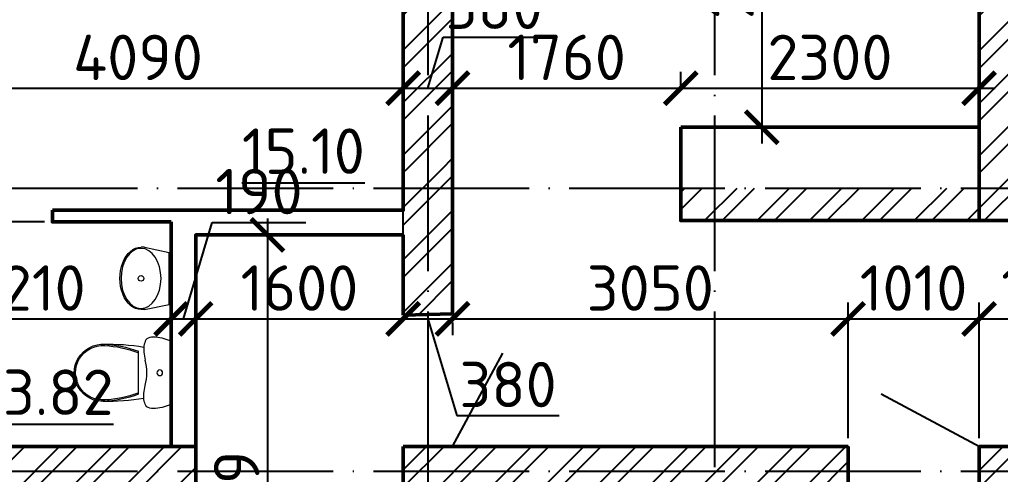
# Model space of a CAD drawing. Header units: millimetres. Extents: x -121275 to -95372, y 16759 to 40426.
# Drawn here: x -118445.9 to -118370.3, y 39454.1 to 39489.2 of the extents above; entities that cross this region are included whole.
import ezdxf

# ---------------------------------------------------------------- set-up
doc = ezdxf.new("R2010")
doc.units = ezdxf.units.MM
doc.header["$LTSCALE"] = 0.5
doc.linetypes.add('ACAD_ISO04W100', pattern=[30, 24, -3, 0, -3])
for name, color, linetype, lineweight in [('02', 5, 'Continuous', 18), ('построения', 6, 'Continuous', 25), ('Сантехника', 255, 'Continuous', 15), ('ТОЛСТЫЕ3', 7, 'Continuous', 50), ('ТОНКИЕе', 7, 'Continuous', 25)]:
    doc.layers.add(name, color=color, linetype=linetype, lineweight=lineweight)
for name, color, linetype in [('оси', 7, 'ACAD_ISO04W100'), ('размеры', 7, 'Continuous'), ('тонкие', 7, 'Continuous')]:
    doc.layers.add(name, color=color, linetype=linetype)
doc.styles.add('Наклонный', font='isocpeur.ttf', dxfattribs={"height": 3.5})
doc.dimstyles.new('СТРОИТЕЛЬНЫЙ', dxfattribs={"dimtxt": 3.5, "dimasz": 2.5, "dimexe": 1.25, "dimexo": 0.625, "dimtad": 1, "dimdec": 0, "dimlfac": 100, "dimdsep": 46, "dimtxsty": 'Наклонный', "dimblk1": 'ARCHTICK', "dimblk2": 'ARCHTICK', "dimsah": 1, "dimcen": 0, "dimdle": 1.25, "dimadec": 0, "dimazin": 0, "dimtfac": 0.75, "dimtdec": 0, "dimtmove": 0, "dimatfit": 3, "dimldrblk": 'ARCHTICK', "dimfxl": 1, "dimtolj": 1, "dimtzin": 0, "dimarcsym": 0})
pattern_1 = [(45, (1722.8638, 1044.5907), (-2.02055763, 2.02055763), []), (45, (1724.2108, 1044.5907), (-2.02055763, 2.02055763), [])]

# ---------------------------------------------------------------- blocks, each defined once
blk = doc.blocks.new('A$C010B7E6C')
at = {"layer": 'Сантехника'}
for p, q in [((738.7, 520.7), (738.7, 29.3)), ((493.7, 440.5), (493.7, 109.6))]:
    blk.add_line(p, q, dxfattribs=at)
blk.add_circle((657.8, 275), 21.7, dxfattribs=at)
for centre, radius, start, end in [((218.7, 275), 220, 85.79897, 274.20103), ((218.7, 275), 210, 85.79897, 274.20103), ((266.3, -1145.5), 1641.2, 80.55729, 91.66188), ((196.2, -339.2), 834.5, 69.11151, 88.45313), ((196.1, -339.3), 824.6, 69.11242, 87.36208), ((196.2, 889.2), 834.5, 271.54687, 290.88849), ((266.3, 1695.5), 1641.2, 268.33812, 279.44271), ((196.1, 889.3), 824.6, 272.63792, 290.88758)]:
    blk.add_arc(centre, radius, start, end, dxfattribs=at)
for points in [[(738.7, 520.7), (608.7, 550), (558.7, 536.1), (538.7, 495), (546.7, 372.7)], [(546.7, 372.7), (558.7, 275), (546.5, 177.3)], [(738.7, 29.3), (608.7, 0), (558.7, 14), (538.7, 55), (546.5, 177.3)]]:
    blk.add_spline(points, degree=3, dxfattribs=at)
blk = doc.blocks.new('A$C456D3840')
at = {"layer": 'Сантехника'}
for p, q in [((189.3, 480), (162.4, 480)), ((189.3, 480), (379.3, 440.1)), ((379.3, 39.9), (379.3, 440.1)), ((189.3, 0), (162.4, 0)), ((189.3, 0), (379.3, 39.9))]:
    blk.add_line(p, q, dxfattribs=at)
blk.add_circle((162.4, 240), 21.7, dxfattribs=at)
at = {"layer": 'Сантехника', "extrusion": (0, 0, -1)}
blk.add_ellipse((162.4, 240), major_axis=(0, -240), ratio=0.679586, start_param=0, end_param=3.141593, dxfattribs=at)
blk.add_ellipse((162.4, 240), major_axis=(0, -231.3), ratio=0.667472, dxfattribs=at)
blk = doc.blocks.new('_ArchTick')
at = {"color": 0, "linetype": 'ByBlock', "const_width": 0.15}
blk.add_lwpolyline([(-0.5, -0.5), (0.5, 0.5)], dxfattribs=at)
blk = doc.blocks.new('*D868')
at = {"layer": 'Defpoints', "color": 0, "transparency": 16777216}
for p in [(-118416.353, 39483.892), (-118457.253, 39481.409), (-118416.353, 39479.944)]:
    blk.add_point(p, dxfattribs=at)
at = {"layer": 'размеры', "color": 0, "lineweight": -2, "transparency": 16777216}
for p, q in [((-118457.253, 39482.034), (-118457.253, 39485.142)), ((-118416.353, 39480.569), (-118416.353, 39485.142)), ((-118458.503, 39483.892), (-118415.103, 39483.892))]:
    blk.add_line(p, q, dxfattribs=at)
at = {"layer": 'размеры', "color": 0, "lineweight": -2, "transparency": 16777216, "xscale": 2.5, "yscale": 2.5, "zscale": 2.5, "rotation": 180}
blk.add_blockref('_ArchTick', (-118457.253, 39483.892), dxfattribs=at)
at = {"layer": 'размеры', "color": 0, "lineweight": -2, "transparency": 16777216, "xscale": 2.5, "yscale": 2.5, "zscale": 2.5}
blk.add_blockref('_ArchTick', (-118416.353, 39483.892), dxfattribs=at)
at = {"layer": 'размеры', "color": 0, "transparency": 16777216, "insert": (-118436.803, 39486.267), "char_height": 3.5, "attachment_point": 5, "style": 'Наклонный'}
blk.add_mtext('\\A1;4090', dxfattribs=at)
blk = doc.blocks.new('*D869')
at = {"layer": 'Defpoints', "color": 0, "transparency": 16777216}
for p in [(-118412.553, 39483.892), (-118416.353, 39479.944), (-118412.553, 39479.944)]:
    blk.add_point(p, dxfattribs=at)
at = {"layer": 'размеры', "color": 0, "lineweight": -2, "transparency": 16777216}
for p, q in [((-118414.453, 39483.892), (-118413.271, 39487.829)), ((-118413.271, 39487.829), (-118405.371, 39487.829)), ((-118416.353, 39480.569), (-118416.353, 39485.142)), ((-118412.553, 39480.569), (-118412.553, 39485.142)), ((-118417.603, 39483.892), (-118411.303, 39483.892))]:
    blk.add_line(p, q, dxfattribs=at)
at = {"layer": 'размеры', "color": 0, "lineweight": -2, "transparency": 16777216, "xscale": 2.5, "yscale": 2.5, "zscale": 2.5, "rotation": 180}
blk.add_blockref('_ArchTick', (-118416.353, 39483.892), dxfattribs=at)
at = {"layer": 'размеры', "color": 0, "lineweight": -2, "transparency": 16777216, "xscale": 2.5, "yscale": 2.5, "zscale": 2.5}
blk.add_blockref('_ArchTick', (-118412.553, 39483.892), dxfattribs=at)
at = {"layer": 'размеры', "color": 0, "transparency": 16777216, "insert": (-118409.321, 39490.204), "char_height": 3.5, "attachment_point": 5, "style": 'Наклонный'}
blk.add_mtext('\\A1;380', dxfattribs=at)
blk = doc.blocks.new('*D870')
at = {"layer": 'Defpoints', "color": 0, "transparency": 16777216}
for p in [(-118394.954, 39483.892), (-118394.954, 39483.131), (-118412.553, 39479.944)]:
    blk.add_point(p, dxfattribs=at)
at = {"layer": 'размеры', "color": 0, "lineweight": -2, "transparency": 16777216}
for p, q in [((-118412.553, 39480.569), (-118412.553, 39485.142)), ((-118394.954, 39483.756), (-118394.954, 39485.142)), ((-118413.803, 39483.892), (-118393.704, 39483.892))]:
    blk.add_line(p, q, dxfattribs=at)
at = {"layer": 'размеры', "color": 0, "lineweight": -2, "transparency": 16777216, "xscale": 2.5, "yscale": 2.5, "zscale": 2.5, "rotation": 180}
blk.add_blockref('_ArchTick', (-118412.553, 39483.892), dxfattribs=at)
at = {"layer": 'размеры', "color": 0, "lineweight": -2, "transparency": 16777216, "xscale": 2.5, "yscale": 2.5, "zscale": 2.5}
blk.add_blockref('_ArchTick', (-118394.954, 39483.892), dxfattribs=at)
at = {"layer": 'размеры', "color": 0, "transparency": 16777216, "insert": (-118403.753, 39486.267), "char_height": 3.5, "attachment_point": 5, "style": 'Наклонный'}
blk.add_mtext('\\A1;1760', dxfattribs=at)
blk = doc.blocks.new('*D871')
at = {"layer": 'Defpoints', "color": 0, "transparency": 16777216}
for p in [(-118371.953, 39483.892), (-118394.954, 39483.131), (-118371.953, 39483.131)]:
    blk.add_point(p, dxfattribs=at)
at = {"layer": 'размеры', "color": 0, "lineweight": -2, "transparency": 16777216}
for p, q in [((-118394.954, 39483.756), (-118394.954, 39485.142)), ((-118371.953, 39483.756), (-118371.953, 39485.142)), ((-118396.204, 39483.892), (-118370.703, 39483.892))]:
    blk.add_line(p, q, dxfattribs=at)
at = {"layer": 'размеры', "color": 0, "lineweight": -2, "transparency": 16777216, "xscale": 2.5, "yscale": 2.5, "zscale": 2.5, "rotation": 180}
blk.add_blockref('_ArchTick', (-118394.954, 39483.892), dxfattribs=at)
at = {"layer": 'размеры', "color": 0, "lineweight": -2, "transparency": 16777216, "xscale": 2.5, "yscale": 2.5, "zscale": 2.5}
blk.add_blockref('_ArchTick', (-118371.953, 39483.892), dxfattribs=at)
at = {"layer": 'размеры', "color": 0, "transparency": 16777216, "insert": (-118383.453, 39486.267), "char_height": 3.5, "attachment_point": 5, "style": 'Наклонный'}
blk.add_mtext('\\A1;2300', dxfattribs=at)
blk = doc.blocks.new('*D875')
at = {"layer": 'Defpoints', "color": 0, "transparency": 16777216}
for p in [(-118456.353, 39473.59), (-118434.253, 39473.59), (-118434.253, 39466.116)]:
    blk.add_point(p, dxfattribs=at)
at = {"layer": 'размеры', "color": 0, "lineweight": -2, "transparency": 16777216}
for p, q in [((-118456.353, 39472.965), (-118456.353, 39464.866)), ((-118434.253, 39472.965), (-118434.253, 39464.866)), ((-118457.603, 39466.116), (-118433.003, 39466.116))]:
    blk.add_line(p, q, dxfattribs=at)
at = {"layer": 'размеры', "color": 0, "lineweight": -2, "transparency": 16777216, "xscale": 2.5, "yscale": 2.5, "zscale": 2.5, "rotation": 180}
blk.add_blockref('_ArchTick', (-118456.353, 39466.116), dxfattribs=at)
at = {"layer": 'размеры', "color": 0, "lineweight": -2, "transparency": 16777216, "xscale": 2.5, "yscale": 2.5, "zscale": 2.5}
blk.add_blockref('_ArchTick', (-118434.253, 39466.116), dxfattribs=at)
at = {"layer": 'размеры', "color": 0, "transparency": 16777216, "insert": (-118445.303, 39468.491), "char_height": 3.5, "attachment_point": 5, "style": 'Наклонный'}
blk.add_mtext('\\A1;2210', dxfattribs=at)
blk = doc.blocks.new('*D876')
at = {"layer": 'Defpoints', "color": 0, "transparency": 16777216}
for p in [(-118443.397, 39473.59), (-118450.381, 39456.29), (-118432.353, 39456.29)]:
    blk.add_point(p, dxfattribs=at)
at = {"layer": 'размеры', "color": 0, "lineweight": -2, "transparency": 16777216}
for p, q in [((-118450.381, 39474.84), (-118450.381, 39455.04)), ((-118444.022, 39473.59), (-118451.631, 39473.59)), ((-118432.978, 39456.29), (-118451.631, 39456.29))]:
    blk.add_line(p, q, dxfattribs=at)
at = {"layer": 'размеры', "color": 0, "lineweight": -2, "transparency": 16777216, "xscale": 2.5, "yscale": 2.5, "zscale": 2.5}
for p, rotation in [((-118450.381, 39473.59), 90), ((-118450.381, 39456.29), 270)]:
    blk.add_blockref('_ArchTick', p, dxfattribs=dict(at, rotation=rotation))
at = {"layer": 'размеры', "color": 0, "transparency": 16777216, "insert": (-118452.756, 39464.94), "char_height": 3.5, "attachment_point": 5, "rotation": 90, "style": 'Наклонный'}
blk.add_mtext('\\A1;1730', dxfattribs=at)
blk = doc.blocks.new('*D877')
at = {"layer": 'Defpoints', "color": 0, "transparency": 16777216}
for p in [(-118434.253, 39473.59), (-118432.353, 39466.116), (-118432.353, 39466.116)]:
    blk.add_point(p, dxfattribs=at)
at = {"layer": 'размеры', "color": 0, "lineweight": -2, "transparency": 16777216}
for p, q in [((-118433.303, 39466.116), (-118431.071, 39473.553)), ((-118431.071, 39473.553), (-118423.871, 39473.553)), ((-118434.253, 39472.965), (-118434.253, 39464.866)), ((-118432.353, 39466.741), (-118432.353, 39467.366)), ((-118435.503, 39466.116), (-118431.103, 39466.116))]:
    blk.add_line(p, q, dxfattribs=at)
at = {"layer": 'размеры', "color": 0, "lineweight": -2, "transparency": 16777216, "xscale": 2.5, "yscale": 2.5, "zscale": 2.5, "rotation": 180}
blk.add_blockref('_ArchTick', (-118434.253, 39466.116), dxfattribs=at)
at = {"layer": 'размеры', "color": 0, "lineweight": -2, "transparency": 16777216, "xscale": 2.5, "yscale": 2.5, "zscale": 2.5}
blk.add_blockref('_ArchTick', (-118432.353, 39466.116), dxfattribs=at)
at = {"layer": 'размеры', "color": 0, "transparency": 16777216, "insert": (-118427.471, 39475.928), "char_height": 3.5, "attachment_point": 5, "style": 'Наклонный'}
blk.add_mtext('\\A1;190', dxfattribs=at)
blk = doc.blocks.new('*D878')
at = {"layer": 'Defpoints', "color": 0, "transparency": 16777216}
for p in [(-118432.353, 39466.116), (-118416.353, 39466.116), (-118416.353, 39466.116)]:
    blk.add_point(p, dxfattribs=at)
at = {"layer": 'размеры', "color": 0, "lineweight": -2, "transparency": 16777216}
for p, q in [((-118432.353, 39466.741), (-118432.353, 39467.366)), ((-118416.353, 39466.741), (-118416.353, 39467.366)), ((-118433.603, 39466.116), (-118415.103, 39466.116))]:
    blk.add_line(p, q, dxfattribs=at)
at = {"layer": 'размеры', "color": 0, "lineweight": -2, "transparency": 16777216, "xscale": 2.5, "yscale": 2.5, "zscale": 2.5, "rotation": 180}
blk.add_blockref('_ArchTick', (-118432.353, 39466.116), dxfattribs=at)
at = {"layer": 'размеры', "color": 0, "lineweight": -2, "transparency": 16777216, "xscale": 2.5, "yscale": 2.5, "zscale": 2.5}
blk.add_blockref('_ArchTick', (-118416.353, 39466.116), dxfattribs=at)
at = {"layer": 'размеры', "color": 0, "transparency": 16777216, "insert": (-118424.353, 39468.491), "char_height": 3.5, "attachment_point": 5, "style": 'Наклонный'}
blk.add_mtext('\\A1;1600', dxfattribs=at)
blk = doc.blocks.new('*D879')
at = {"layer": 'Defpoints', "color": 0, "transparency": 16777216}
for p in [(-118412.553, 39466.454), (-118416.353, 39466.116), (-118412.553, 39466.116)]:
    blk.add_point(p, dxfattribs=at)
at = {"layer": 'размеры', "color": 0, "lineweight": -2, "transparency": 16777216}
for p, q in [((-118416.353, 39466.741), (-118416.353, 39467.366)), ((-118417.603, 39466.116), (-118411.303, 39466.116)), ((-118414.453, 39466.116), (-118412.221, 39458.678)), ((-118412.553, 39465.829), (-118412.553, 39464.866)), ((-118412.221, 39458.678), (-118404.321, 39458.678))]:
    blk.add_line(p, q, dxfattribs=at)
at = {"layer": 'размеры', "color": 0, "lineweight": -2, "transparency": 16777216, "xscale": 2.5, "yscale": 2.5, "zscale": 2.5, "rotation": 180}
blk.add_blockref('_ArchTick', (-118416.353, 39466.116), dxfattribs=at)
at = {"layer": 'размеры', "color": 0, "lineweight": -2, "transparency": 16777216, "xscale": 2.5, "yscale": 2.5, "zscale": 2.5}
blk.add_blockref('_ArchTick', (-118412.553, 39466.116), dxfattribs=at)
at = {"layer": 'размеры', "color": 0, "transparency": 16777216, "insert": (-118408.271, 39461.053), "char_height": 3.5, "attachment_point": 5, "style": 'Наклонный'}
blk.add_mtext('\\A1;380', dxfattribs=at)
blk = doc.blocks.new('*D880')
at = {"layer": 'Defpoints', "color": 0, "transparency": 16777216}
for p in [(-118412.553, 39466.454), (-118382.053, 39466.116), (-118382.053, 39456.29)]:
    blk.add_point(p, dxfattribs=at)
at = {"layer": 'размеры', "color": 0, "lineweight": -2, "transparency": 16777216}
for p, q in [((-118382.053, 39456.915), (-118382.053, 39467.366)), ((-118413.803, 39466.116), (-118380.803, 39466.116)), ((-118412.553, 39465.829), (-118412.553, 39464.866))]:
    blk.add_line(p, q, dxfattribs=at)
at = {"layer": 'размеры', "color": 0, "lineweight": -2, "transparency": 16777216, "xscale": 2.5, "yscale": 2.5, "zscale": 2.5, "rotation": 180}
blk.add_blockref('_ArchTick', (-118412.553, 39466.116), dxfattribs=at)
at = {"layer": 'размеры', "color": 0, "lineweight": -2, "transparency": 16777216, "xscale": 2.5, "yscale": 2.5, "zscale": 2.5}
blk.add_blockref('_ArchTick', (-118382.053, 39466.116), dxfattribs=at)
at = {"layer": 'размеры', "color": 0, "transparency": 16777216, "insert": (-118397.303, 39468.491), "char_height": 3.5, "attachment_point": 5, "style": 'Наклонный'}
blk.add_mtext('\\A1;3050', dxfattribs=at)
blk = doc.blocks.new('*D881')
at = {"layer": 'Defpoints', "color": 0, "transparency": 16777216}
for p in [(-118371.953, 39466.116), (-118382.053, 39456.29), (-118371.953, 39456.29)]:
    blk.add_point(p, dxfattribs=at)
at = {"layer": 'размеры', "color": 0, "lineweight": -2, "transparency": 16777216}
for p, q in [((-118382.053, 39456.915), (-118382.053, 39467.366)), ((-118371.953, 39456.915), (-118371.953, 39467.366)), ((-118383.303, 39466.116), (-118370.703, 39466.116))]:
    blk.add_line(p, q, dxfattribs=at)
at = {"layer": 'размеры', "color": 0, "lineweight": -2, "transparency": 16777216, "xscale": 2.5, "yscale": 2.5, "zscale": 2.5, "rotation": 180}
blk.add_blockref('_ArchTick', (-118382.053, 39466.116), dxfattribs=at)
at = {"layer": 'размеры', "color": 0, "lineweight": -2, "transparency": 16777216, "xscale": 2.5, "yscale": 2.5, "zscale": 2.5}
blk.add_blockref('_ArchTick', (-118371.953, 39466.116), dxfattribs=at)
at = {"layer": 'размеры', "color": 0, "transparency": 16777216, "insert": (-118377.003, 39468.491), "char_height": 3.5, "attachment_point": 5, "style": 'Наклонный'}
blk.add_mtext('\\A1;1010', dxfattribs=at)
blk = doc.blocks.new('*D882')
at = {"layer": 'Defpoints', "color": 0, "transparency": 16777216}
for p in [(-118359.453, 39466.116), (-118371.953, 39456.29), (-118359.453, 39454.39)]:
    blk.add_point(p, dxfattribs=at)
at = {"layer": 'размеры', "color": 0, "lineweight": -2, "transparency": 16777216}
for p, q in [((-118371.953, 39456.915), (-118371.953, 39467.366)), ((-118359.453, 39455.015), (-118359.453, 39467.366)), ((-118373.203, 39466.116), (-118358.203, 39466.116))]:
    blk.add_line(p, q, dxfattribs=at)
at = {"layer": 'размеры', "color": 0, "lineweight": -2, "transparency": 16777216, "xscale": 2.5, "yscale": 2.5, "zscale": 2.5, "rotation": 180}
blk.add_blockref('_ArchTick', (-118371.953, 39466.116), dxfattribs=at)
at = {"layer": 'размеры', "color": 0, "lineweight": -2, "transparency": 16777216, "xscale": 2.5, "yscale": 2.5, "zscale": 2.5}
blk.add_blockref('_ArchTick', (-118359.453, 39466.116), dxfattribs=at)
at = {"layer": 'размеры', "color": 0, "transparency": 16777216, "insert": (-118365.703, 39468.491), "char_height": 3.5, "attachment_point": 5, "style": 'Наклонный'}
blk.add_mtext('\\A1;1250', dxfattribs=at)
blk = doc.blocks.new('*D910')
at = {"layer": 'Defpoints', "color": 0, "transparency": 16777216}
for p in [(-118424.064, 39472.59), (-118438.043, 39429.199), (-118426.824, 39429.199)]:
    blk.add_point(p, dxfattribs=at)
at = {"layer": 'размеры', "color": 0, "lineweight": -2, "transparency": 16777216}
for p, q in [((-118426.824, 39473.84), (-118426.824, 39427.949)), ((-118424.689, 39472.59), (-118428.074, 39472.59)), ((-118437.418, 39429.199), (-118425.574, 39429.199))]:
    blk.add_line(p, q, dxfattribs=at)
at = {"layer": 'размеры', "color": 0, "lineweight": -2, "transparency": 16777216, "xscale": 2.5, "yscale": 2.5, "zscale": 2.5}
for p, rotation in [((-118426.824, 39472.59), 90), ((-118426.824, 39429.199), 270)]:
    blk.add_blockref('_ArchTick', p, dxfattribs=dict(at, rotation=rotation))
at = {"layer": 'размеры', "color": 0, "transparency": 16777216, "insert": (-118429.199, 39450.895), "char_height": 3.5, "attachment_point": 5, "rotation": 90, "style": 'Наклонный'}
blk.add_mtext('\\A1;4339', dxfattribs=at)
blk = doc.blocks.new('*D919')
at = {"layer": 'Defpoints', "color": 0, "transparency": 16777216}
for p in [(-118371.953, 39505.99), (-118388.708, 39480.877), (-118371.953, 39480.877)]:
    blk.add_point(p, dxfattribs=at)
at = {"layer": 'размеры', "color": 0, "lineweight": -2, "transparency": 16777216}
for p, q in [((-118388.708, 39507.24), (-118388.708, 39479.627)), ((-118372.578, 39505.99), (-118389.958, 39505.99)), ((-118372.578, 39480.877), (-118389.958, 39480.877))]:
    blk.add_line(p, q, dxfattribs=at)
at = {"layer": 'размеры', "color": 0, "lineweight": -2, "transparency": 16777216, "xscale": 2.5, "yscale": 2.5, "zscale": 2.5}
for p, rotation in [((-118388.708, 39505.99), 90), ((-118388.708, 39480.877), 270)]:
    blk.add_blockref('_ArchTick', p, dxfattribs=dict(at, rotation=rotation))
at = {"layer": 'размеры', "color": 0, "transparency": 16777216, "insert": (-118391.083, 39493.433), "char_height": 3.5, "attachment_point": 5, "rotation": 90, "style": 'Наклонный'}
blk.add_mtext('\\A1;2511', dxfattribs=at)

msp = doc.modelspace()

# ---------------------------------------------------------------- hatches: boundary and pattern name
at = {"layer": 'тонкие', "transparency": 33554687}
h = msp.add_hatch(dxfattribs=at)
h.set_pattern_fill('ANSI32', scale=0.3)
h.set_pattern_definition(pattern_1)
h.paths.add_polyline_path([(-118371.953, 39476.19), (-118392.353, 39476.19), (-118392.353, 39473.69), (-118371.953, 39473.69)])
h.paths.add_polyline_path([(-118392.353, 39476.19), (-118394.954, 39476.19), (-118394.954, 39473.69), (-118392.353, 39473.69)])
h.paths.add_polyline_path([(-118360.902, 39476.19), (-118370.053, 39476.19), (-118370.053, 39473.69), (-118360.902, 39473.69)])
h.paths.add_polyline_path([(-118360.902, 39477.49), (-118368.153, 39477.49), (-118368.153, 39517.39), (-118370.053, 39517.39), (-118370.053, 39476.19), (-118360.902, 39476.19)])
h.paths.add_polyline_path([(-118370.053, 39476.19), (-118371.953, 39476.19), (-118371.953, 39473.69), (-118370.053, 39473.69)])
h.paths.add_polyline_path([(-118342.453, 39476.19), (-118348.802, 39476.19), (-118348.802, 39473.69), (-118342.953, 39473.69), (-118342.953, 39471.064), (-118342.453, 39471.064)])
h.paths.add_polyline_path([(-118339.153, 39476.19), (-118342.453, 39476.19), (-118342.453, 39471.064), (-118339.153, 39471.064)])
h.paths.add_polyline_path([(-118342.453, 39517.39), (-118342.953, 39517.39), (-118342.953, 39516.09), (-118342.953, 39477.49), (-118348.802, 39477.49), (-118348.802, 39476.19), (-118342.453, 39476.19)])
h.paths.add_polyline_path([(-118339.153, 39516.09), (-118331.987, 39516.09), (-118331.987, 39517.39), (-118342.453, 39517.39), (-118342.453, 39476.19), (-118339.153, 39476.19)])
h.paths.add_polyline_path([(-118432.353, 39454.39), (-118485.253, 39454.39), (-118485.253, 39452.49), (-118432.353, 39452.49)])
h.paths.add_polyline_path([(-118432.353, 39456.29), (-118434.253, 39456.29), (-118485.253, 39456.29), (-118485.253, 39454.39), (-118432.353, 39454.39)])
h.paths.add_polyline_path([(-118359.453, 39454.39), (-118370.053, 39454.39), (-118370.053, 39452.49), (-118366.179, 39452.49), (-118359.453, 39452.49)])
h.paths.add_polyline_path([(-118359.453, 39456.29), (-118370.053, 39456.29), (-118370.053, 39454.39), (-118359.453, 39454.39)])
h.paths.add_polyline_path([(-118370.053, 39456.29), (-118371.953, 39456.29), (-118371.953, 39454.39), (-118370.053, 39454.39)])
h.paths.add_polyline_path([(-118370.053, 39454.39), (-118371.953, 39454.39), (-118371.953, 39452.49), (-118370.053, 39452.49)])
h.paths.add_polyline_path([(-118342.453, 39454.39), (-118349.353, 39454.39), (-118349.353, 39452.49), (-118344.353, 39452.49), (-118344.353, 39448.561), (-118342.453, 39448.561)])
h.paths.add_polyline_path([(-118342.453, 39460.964), (-118342.953, 39460.964), (-118342.953, 39456.29), (-118349.353, 39456.29), (-118349.353, 39454.39), (-118342.453, 39454.39)])
h.paths.add_polyline_path([(-118340.553, 39452.49), (-118247.19, 39452.49), (-118247.19, 39454.39), (-118342.453, 39454.39), (-118342.453, 39448.561), (-118340.553, 39448.561)])
h.paths.add_polyline_path([(-118247.19, 39456.29), (-118339.153, 39456.29), (-118339.153, 39460.964), (-118342.453, 39460.964), (-118342.453, 39454.39), (-118247.19, 39454.39)])
h.paths.add_polyline_path([(-118414.453, 39517.39), (-118416.353, 39517.39), (-118416.353, 39477.69), (-118414.453, 39477.69)])
h.paths.add_polyline_path([(-118412.553, 39517.39), (-118414.453, 39517.39), (-118414.453, 39477.69), (-118412.553, 39477.69)])
h.paths.add_polyline_path([(-118414.453, 39528.99), (-118416.353, 39528.99), (-118416.353, 39517.39), (-118414.453, 39517.39)])
h.paths.add_polyline_path([(-118412.553, 39528.99), (-118414.453, 39528.99), (-118414.453, 39517.39), (-118412.553, 39517.39)])
h.paths.add_polyline_path([(-118371.953, 39517.39), (-118371.953, 39476.19), (-118370.053, 39476.19), (-118370.053, 39517.39)])
h = msp.add_hatch(dxfattribs=at)
h.set_pattern_fill('ANSI32', scale=0.3)
h.set_pattern_definition(pattern_1)
h.paths.add_polyline_path([(-118416.353, 39466.39), (-118412.553, 39466.454), (-118412.553, 39477.69), (-118416.353, 39477.69)])
h.paths.add_polyline_path([(-118416.353, 39456.29), (-118382.053, 39456.29), (-118382.053, 39452.49), (-118412.553, 39452.49), (-118412.553, 39383.69), (-118403.783, 39383.683), (-118403.783, 39382.39), (-118430.977, 39382.39), (-118430.977, 39383.677), (-118416.353, 39383.664)])

# ---------------------------------------------------------------- linework, layer by layer
at = {"layer": 'оси', "color": 7}
for points in [[(-118414.453, 39572.39), (-118414.453, 39456.39)], [(-118392.353, 39572.39), (-118392.353, 39382.39)], [(-118494.149, 39476.19), (-118203.513, 39476.19)], [(-118414.453, 39456.39), (-118414.453, 39382.39)], [(-118494.149, 39454.39), (-118203.513, 39454.39)]]:
    msp.add_lwpolyline(points, dxfattribs=at)
at = {"layer": 'построения', "color": 7, "lineweight": 50}
msp.add_line((-118371.953, 39505.99), (-118371.953, 39474.388), dxfattribs=at)
for points in [[(-118416.353, 39477.69), (-118416.353, 39528.99)], [(-118412.553, 39528.99), (-118412.553, 39487.79)], [(-118416.353, 39474.49), (-118416.353, 39477.69)], [(-118412.553, 39477.69), (-118412.553, 39466.454)], [(-118371.953, 39476.19), (-118371.953, 39473.69), (-118360.902, 39473.69)], [(-118416.353, 39466.39), (-118416.353, 39472.59)], [(-118432.353, 39456.29), (-118485.253, 39456.29)], [(-118382.053, 39456.29), (-118412.553, 39456.29)], [(-118412.553, 39456.29), (-118412.553, 39456.29)], [(-118359.453, 39456.29), (-118371.953, 39456.29)]]:
    msp.add_lwpolyline(points, dxfattribs=at)
at = {"layer": 'ТОЛСТЫЕ3', "color": 7}
for points in [[(-118416.353, 39466.39), (-118412.553, 39466.5)], [(-118412.553, 39456.29), (-118416.353, 39456.29)]]:
    msp.add_lwpolyline(points, dxfattribs=at)
at = {"layer": 'ТОНКИЕе', "color": 7, "lineweight": 50}
for points in [[(-118416.353, 39528.99), (-118412.553, 39528.99), (-118412.553, 39528.99), (-118412.553, 39477.69), (-118412.553, 39477.69)], [(-118394.954, 39480.877), (-118371.953, 39480.877)], [(-118371.953, 39473.69), (-118394.954, 39473.69), (-118394.954, 39480.877)], [(-118416.353, 39477.69), (-118416.353, 39477.69)], [(-118434.253, 39474.49), (-118443.397, 39474.49)], [(-118432.353, 39474.49), (-118434.253, 39474.49)], [(-118434.253, 39474.49), (-118433.253, 39474.49)], [(-118416.353, 39474.49), (-118417.467, 39474.49), (-118416.353, 39474.49), (-118434.253, 39474.49)], [(-118443.397, 39473.59), (-118434.253, 39473.59)], [(-118434.253, 39473.59), (-118434.253, 39456.29), (-118432.353, 39456.29), (-118432.353, 39452.49)], [(-118433.253, 39456.29), (-118433.253, 39456.29), (-118432.353, 39456.29), (-118432.353, 39472.59)], [(-118416.353, 39456.29), (-118416.353, 39452.49)], [(-118382.053, 39452.49), (-118382.053, 39456.29)], [(-118371.953, 39456.29), (-118371.953, 39452.49)]]:
    msp.add_lwpolyline(points, dxfattribs=at)
at = {"layer": 'ТОНКИЕе', "color": 7}
for points in [[(-118416.353, 39466.39), (-118416.353, 39477.69), (-118416.353, 39477.69)], [(-118412.553, 39477.69), (-118412.553, 39466.454)], [(-118412.553, 39456.29), (-118408.671, 39463.482)], [(-118379.497, 39460.349), (-118371.859, 39456.264)], [(-118430.977, 39382.39), (-118430.977, 39383.677), (-118416.353, 39383.664), (-118416.353, 39456.29)], [(-118412.553, 39456.29), (-118412.553, 39456.29), (-118382.053, 39456.29), (-118382.053, 39452.49), (-118412.553, 39452.49), (-118412.553, 39383.69), (-118403.783, 39383.683), (-118403.783, 39382.39), (-118430.977, 39382.39), (-118430.977, 39383.67)]]:
    msp.add_lwpolyline(points, dxfattribs=at)
at = {"layer": 'ТОНКИЕе', "color": 7, "lineweight": 50}
for points in [[(-118443.397, 39474.49), (-118443.397, 39473.59)], [(-118416.353, 39472.59), (-118432.353, 39472.59)]]:
    msp.add_lwpolyline(points, close=True, dxfattribs=at)

# ---------------------------------------------------------------- block references
at = {"layer": '02', "color": 7, "ltscale": 100, "xscale": 0.01, "yscale": 0.01, "zscale": 0.01}
msp.add_blockref('A$C456D3840', (-118438.192, 39466.835), dxfattribs=at)
at = {"layer": '02', "color": 7, "ltscale": 100, "xscale": -0.01, "yscale": 0.01, "zscale": 0.01, "rotation": 180}
msp.add_blockref('A$C010B7E6C', (-118441.703, 39464.71), dxfattribs=at)

# ---------------------------------------------------------------- texts
at = {"color": 7, "char_height": 3.5, "attachment_point": 1, "style": 'Наклонный'}
for s, insert in [('{\\fISOCPEUR|b1|i0|c204|p34;\\L15.10}', (-118428.794, 39480.792)), ('{\\fISOCPEUR|b1|i0|c204|p34;\\L3.82}', (-118447.218, 39462.21))]:
    msp.add_mtext_dynamic_manual_height_columns(s, width=11, gutter_width=35, heights=[0], dxfattribs=dict(at, insert=insert))

# ---------------------------------------------------------------- dimensions: what is measured, and where the dimension line sits
at = {"layer": 'размеры', "color": 7}
for base, p1, p2, picture, middle in [((-118388.708, 39480.877), (-118371.953, 39505.99), (-118371.953, 39480.877), '*D919', (-118391.083, 39493.433)), ((-118450.381, 39456.29), (-118443.397, 39473.59), (-118432.353, 39456.29), '*D876', (-118452.756, 39464.94)), ((-118426.824, 39429.199), (-118424.064, 39472.59), (-118438.043, 39429.199), '*D910', (-118429.199, 39450.895))]:
    dim = msp.add_linear_dim(base=base, p1=p1, p2=p2, angle=90, dimstyle='СТРОИТЕЛЬНЫЙ', dxfattribs=at)
    dim.commit()
    dim.dimension.update_dxf_attribs({"geometry": picture, "text_midpoint": middle})
for base, p1, p2, picture, middle in [((-118412.553, 39483.892), (-118416.353, 39479.944), (-118412.553, 39479.944), '*D869', (-118412.646, 39490.204)), ((-118416.353, 39483.892), (-118457.253, 39481.409), (-118416.353, 39479.944), '*D868', (-118436.803, 39486.267)), ((-118394.954, 39483.892), (-118412.553, 39479.944), (-118394.954, 39483.131), '*D870', (-118403.753, 39486.267)), ((-118371.953, 39483.892), (-118394.954, 39483.131), (-118371.953, 39483.131), '*D871', (-118383.453, 39486.267)), ((-118432.353, 39466.116), (-118434.253, 39473.59), (-118432.353, 39466.116), '*D877', (-118430.446, 39475.928)), ((-118416.353, 39466.116), (-118432.353, 39466.116), (-118416.353, 39466.116), '*D878', (-118424.353, 39468.491)), ((-118382.053, 39466.116), (-118412.553, 39466.454), (-118382.053, 39456.29), '*D880', (-118397.303, 39468.491)), ((-118371.953, 39466.116), (-118382.053, 39456.29), (-118371.953, 39456.29), '*D881', (-118377.003, 39468.491)), ((-118359.453, 39466.116), (-118371.953, 39456.29), (-118359.453, 39454.39), '*D882', (-118365.703, 39468.491)), ((-118412.553, 39466.116), (-118416.353, 39466.116), (-118412.553, 39466.454), '*D879', (-118411.596, 39461.053))]:
    dim = msp.add_linear_dim(base=base, p1=p1, p2=p2, dimstyle='СТРОИТЕЛЬНЫЙ', override={"dimtmove": 1}, dxfattribs=at)
    dim.commit()
    dim.dimension.update_dxf_attribs({"geometry": picture, "text_midpoint": middle})
dim = msp.add_linear_dim(base=(-118434.253, 39466.116), p1=(-118456.353, 39473.59), p2=(-118434.253, 39473.59), dimstyle='СТРОИТЕЛЬНЫЙ', dxfattribs=at)
dim.commit()
dim.dimension.update_dxf_attribs({"geometry": '*D875', "text_midpoint": (-118445.303, 39468.491)})

doc.saveas('drawing.dxf')
